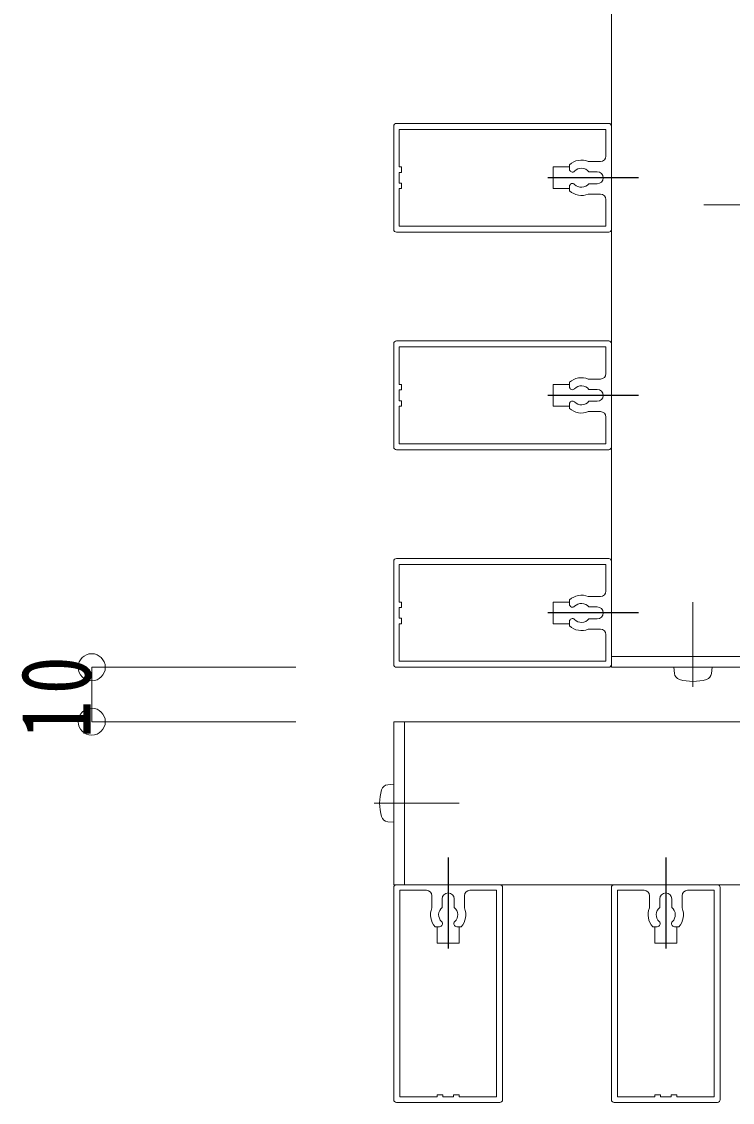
# Model space of a CAD drawing. Units: millimetres at full size, sheet at 1:5; details may follow other scales. Extents: x -1050 to 1050, y -742 to 742.
# Drawn here: x -327.9 to -197.2, y -359.3 to -160.6 of the extents above; entities that cross this region are included whole.
import ezdxf

# ---------------------------------------------------------------- set-up
doc = ezdxf.new("R2010")
doc.units = ezdxf.units.MM
doc.header["$LTSCALE"] = 5
doc.linetypes.add('CHAIN1', pattern=[8, 5, -1, 1, -1])
doc.layers.add('0-0_通り芯', color=7, linetype='CHAIN1')
for name, color, linetype, lineweight in [('0-3_寸法', 54, 'Continuous', 20), ('0-4_手摺部材', 92, 'Continuous', 20), ('0-5_手すり子', 12, 'Continuous', 20)]:
    doc.layers.add(name, color=color, linetype=linetype, lineweight=lineweight)
doc.styles.add('ＭＳ ゴシック', font='')
doc.styles.get('ＭＳ ゴシック').set_extended_font_data('MS Gothic')

# ---------------------------------------------------------------- blocks, each defined once
blk = doc.blocks.new('dimension_origin')
at = {"color": 0, "linetype": 'Continuous', "lineweight": -2}
blk.add_circle((0, 0), 1.25, dxfattribs=at)

msp = doc.modelspace()

# ---------------------------------------------------------------- linework, layer by layer
at = {"layer": '0-0_通り芯'}
for p, q in [((-214.48, -189.293), (-231.18, -189.293)), ((-214.48, -189.293), (-231.18, -189.293)), ((-214.48, -229.293), (-231.18, -229.293)), ((-214.48, -229.293), (-231.18, -229.293)), ((-214.48, -269.293), (-231.18, -269.293)), ((-214.48, -269.293), (-231.18, -269.293)), ((-249.48, -314.293), (-249.48, -330.993)), ((-249.48, -314.293), (-249.48, -330.993)), ((-209.48, -314.293), (-209.48, -330.993)), ((-209.48, -314.293), (-209.48, -330.993))]:
    msp.add_line(p, q, dxfattribs=at)
at = {"layer": '0-3_寸法'}
for p, q in [((-315, -279.293), (-315, -289.293)), ((-277.5, -279.293), (-315, -279.293)), ((-277.5, -289.293), (-315, -289.293))]:
    msp.add_line(p, q, dxfattribs=at)
at = {"layer": '0-4_手摺部材'}
for p, q in [((-219.48, -49.936), (-219.48, -279.293)), ((-230.18, -187.293), (-227.18, -187.293)), ((-227.18, -191.293), (-230.18, -191.293)), ((-230.18, -227.293), (-227.18, -227.293)), ((-227.18, -231.293), (-230.18, -231.293)), ((-230.18, -267.293), (-227.18, -267.293)), ((-227.18, -271.293), (-230.18, -271.293)), ((-219.48, -277.293), (-189.48, -277.293)), ((-219.48, -279.293), (-189.48, -279.293)), ((-207.882, -280.412), (-207.98, -279.293)), ((-200.98, -279.293), (-207.98, -279.293)), ((-201.078, -280.412), (-200.98, -279.293)), ((-257.48, -319.293), (-257.48, -289.293)), ((-260.599, -300.891), (-259.48, -300.793)), ((-259.48, -300.793), (-259.48, -307.793)), ((-260.599, -307.695), (-259.48, -307.793)), ((-259.48, -319.293), (98.02, -319.293)), ((-251.48, -329.993), (-251.48, -326.993)), ((-247.48, -326.993), (-247.48, -329.993)), ((-211.48, -329.993), (-211.48, -326.993)), ((-207.48, -326.993), (-207.48, -329.993))]:
    msp.add_line(p, q, dxfattribs=at)
at = {"layer": '0-4_手摺部材', "linetype": 'CHAIN1'}
for p, q in [((-177.465, -194.293), (-203.48, -194.293)), ((-204.48, -282.893), (-204.48, -267.293)), ((-263.08, -304.293), (-247.48, -304.293))]:
    msp.add_line(p, q, dxfattribs=at)
at = {"layer": '0-4_手摺部材'}
for points in [[(-230.18, -187.293), (-230.18, -191.293), (-230.18, -187.293)], [(-230.18, -227.293), (-230.18, -231.293), (-230.18, -227.293)], [(-230.18, -267.293), (-230.18, -271.293), (-230.18, -267.293)], [(-259.48, -319.293), (-259.48, -289.293), (98.02, -289.293)], [(-251.48, -329.993), (-247.48, -329.993), (-251.48, -329.993)], [(-211.48, -329.993), (-207.48, -329.993), (-211.48, -329.993)]]:
    msp.add_lwpolyline(points, dxfattribs=at)
for centre, radius, start, end in [((-206.587, -280.299), 1.3, 185, 254.11915), ((-204.48, -272.893), 9, 254.11915, 285.88085), ((-202.373, -280.299), 1.3, 285.88085, 355), ((-253.08, -304.293), 9, 164.11915, 195.88085), ((-260.486, -302.186), 1.3, 95, 164.11915), ((-260.486, -306.4), 1.3, 195.88085, 265)]:
    msp.add_arc(centre, radius, start, end, dxfattribs=at)
at = {"layer": '0-5_手すり子'}
for p, q in [((-259.48, -179.793), (-259.48, -198.793)), ((-219.98, -179.293), (-258.98, -179.293)), ((-220.48, -180.393), (-220.48, -185.293)), ((-219.48, -198.793), (-219.48, -179.793)), ((-221.48, -186.293), (-223.73, -186.293)), ((-258.08, -187.293), (-258.48, -187.293)), ((-258.48, -188.293), (-258.48, -190.293)), ((-227.18, -186.901), (-227.18, -187.71)), ((-223.619, -188.193), (-222.08, -188.193)), ((-223.619, -190.393), (-222.08, -190.393)), ((-258.08, -191.293), (-258.48, -191.293)), ((-258.48, -198.193), (-258.48, -191.293)), ((-227.18, -191.685), (-227.18, -190.876)), ((-221.48, -192.293), (-223.73, -192.293)), ((-220.48, -193.293), (-220.48, -198.193)), ((-220.48, -198.193), (-258.48, -198.193)), ((-258.98, -199.293), (-219.98, -199.293)), ((-259.48, -219.793), (-259.48, -238.793)), ((-219.98, -219.293), (-258.98, -219.293)), ((-220.48, -220.393), (-220.48, -225.293)), ((-219.48, -238.793), (-219.48, -219.793)), ((-221.48, -226.293), (-223.73, -226.293)), ((-258.08, -227.293), (-258.48, -227.293)), ((-258.48, -228.293), (-258.48, -230.293)), ((-227.18, -226.901), (-227.18, -227.71)), ((-223.619, -228.193), (-222.08, -228.193)), ((-223.619, -230.393), (-222.08, -230.393)), ((-258.08, -231.293), (-258.48, -231.293)), ((-258.48, -238.193), (-258.48, -231.293)), ((-227.18, -231.685), (-227.18, -230.876)), ((-221.48, -232.293), (-223.73, -232.293)), ((-220.48, -233.293), (-220.48, -238.193)), ((-220.48, -238.193), (-258.48, -238.193)), ((-258.98, -239.293), (-219.98, -239.293)), ((-259.48, -259.793), (-259.48, -278.793)), ((-219.98, -259.293), (-258.98, -259.293)), ((-219.48, -278.793), (-219.48, -259.793)), ((-220.48, -260.393), (-220.48, -265.293)), ((-258.08, -267.293), (-258.48, -267.293)), ((-227.18, -266.901), (-227.18, -267.71)), ((-221.48, -266.293), (-223.73, -266.293)), ((-223.619, -268.193), (-222.08, -268.193)), ((-258.48, -268.293), (-258.48, -270.293)), ((-258.08, -271.293), (-258.48, -271.293)), ((-258.48, -278.193), (-258.48, -271.293)), ((-227.18, -271.685), (-227.18, -270.876)), ((-223.619, -270.393), (-222.08, -270.393)), ((-221.48, -272.293), (-223.73, -272.293)), ((-220.48, -273.293), (-220.48, -278.193)), ((-220.48, -278.193), (-258.48, -278.193)), ((-258.98, -279.293), (-219.98, -279.293)), ((-259.48, -319.793), (-259.48, -358.793)), ((-239.98, -319.293), (-258.98, -319.293)), ((-239.48, -358.793), (-239.48, -319.793)), ((-219.48, -319.793), (-219.48, -358.793)), ((-199.98, -319.293), (-218.98, -319.293)), ((-199.48, -358.793), (-199.48, -319.793)), ((-258.38, -320.293), (-253.48, -320.293)), ((-252.48, -321.293), (-252.48, -323.543)), ((-250.58, -323.432), (-250.58, -321.893)), ((-248.38, -323.432), (-248.38, -321.893)), ((-246.48, -321.293), (-246.48, -323.543)), ((-245.48, -320.293), (-240.58, -320.293)), ((-240.58, -320.293), (-240.58, -358.293)), ((-218.38, -320.293), (-213.48, -320.293)), ((-212.48, -321.293), (-212.48, -323.543)), ((-210.58, -323.432), (-210.58, -321.893)), ((-208.38, -323.432), (-208.38, -321.893)), ((-206.48, -321.293), (-206.48, -323.543)), ((-205.48, -320.293), (-200.58, -320.293)), ((-200.58, -320.293), (-200.58, -358.293)), ((-251.872, -326.993), (-251.063, -326.993)), ((-247.088, -326.993), (-247.897, -326.993)), ((-211.872, -326.993), (-211.063, -326.993)), ((-207.088, -326.993), (-207.897, -326.993)), ((-258.98, -359.293), (-239.98, -359.293)), ((-251.48, -357.893), (-251.48, -358.293)), ((-250.48, -358.293), (-248.48, -358.293)), ((-247.48, -357.893), (-247.48, -358.293)), ((-240.58, -358.293), (-247.48, -358.293)), ((-218.98, -359.293), (-199.98, -359.293)), ((-211.48, -357.893), (-211.48, -358.293)), ((-210.48, -358.293), (-208.48, -358.293)), ((-207.48, -357.893), (-207.48, -358.293)), ((-200.58, -358.293), (-207.48, -358.293))]:
    msp.add_line(p, q, dxfattribs=at)
for points in [[(-220.48, -180.393), (-258.48, -180.393), (-258.48, -187.293)], [(-258.08, -187.293), (-258.08, -188.293), (-258.48, -188.293)], [(-258.08, -191.293), (-258.08, -190.293), (-258.48, -190.293)], [(-220.48, -220.393), (-258.48, -220.393), (-258.48, -227.293)], [(-258.08, -227.293), (-258.08, -228.293), (-258.48, -228.293)], [(-258.08, -231.293), (-258.08, -230.293), (-258.48, -230.293)], [(-220.48, -260.393), (-258.48, -260.393), (-258.48, -267.293)], [(-258.08, -267.293), (-258.08, -268.293), (-258.48, -268.293)], [(-258.08, -271.293), (-258.08, -270.293), (-258.48, -270.293)], [(-258.38, -320.293), (-258.38, -358.293), (-251.48, -358.293)], [(-218.38, -320.293), (-218.38, -358.293), (-211.48, -358.293)], [(-251.48, -357.893), (-250.48, -357.893), (-250.48, -358.293)], [(-247.48, -357.893), (-248.48, -357.893), (-248.48, -358.293)], [(-211.48, -357.893), (-210.48, -357.893), (-210.48, -358.293)], [(-207.48, -357.893), (-208.48, -357.893), (-208.48, -358.293)]]:
    msp.add_lwpolyline(points, dxfattribs=at)
for centre, radius, start, end in [((-258.98, -179.793), 0.5, 90, 180), ((-219.98, -179.793), 0.5, 0, 90), ((-224.98, -189.293), 3.25, 67.38014, 132.60367), ((-221.48, -185.293), 1, 270, 360), ((-226.638, -187.71), 0.542, 180, 316.31533), ((-224.98, -189.293), 1.75, 38.9448, 136.31533), ((-222.08, -189.293), 1.1, 270, 90), ((-226.638, -190.876), 0.542, 43.68467, 180), ((-224.98, -189.293), 1.75, 223.68467, 321.0552), ((-224.98, -189.293), 3.25, 227.39633, 292.61986), ((-221.48, -193.293), 1, 0, 90), ((-258.98, -198.793), 0.5, 180, 270), ((-219.98, -198.793), 0.5, 270, 360), ((-258.98, -219.793), 0.5, 90, 180), ((-219.98, -219.793), 0.5, 0, 90), ((-224.98, -229.293), 3.25, 67.38014, 132.60367), ((-221.48, -225.293), 1, 270, 360), ((-226.638, -227.71), 0.542, 180, 316.31533), ((-224.98, -229.293), 1.75, 38.9448, 136.31533), ((-222.08, -229.293), 1.1, 270, 90), ((-226.638, -230.876), 0.542, 43.68467, 180), ((-224.98, -229.293), 1.75, 223.68467, 321.0552), ((-224.98, -229.293), 3.25, 227.39633, 292.61986), ((-221.48, -233.293), 1, 0, 90), ((-258.98, -238.793), 0.5, 180, 270), ((-219.98, -238.793), 0.5, 270, 360), ((-258.98, -259.793), 0.5, 90, 180), ((-219.98, -259.793), 0.5, 0, 90), ((-224.98, -269.293), 3.25, 67.38014, 132.60367), ((-221.48, -265.293), 1, 270, 360), ((-226.638, -267.71), 0.542, 180, 316.31533), ((-224.98, -269.293), 1.75, 38.9448, 136.31533), ((-222.08, -269.293), 1.1, 270, 90), ((-226.638, -270.876), 0.542, 43.68467, 180), ((-224.98, -269.293), 3.25, 227.39633, 292.61986), ((-224.98, -269.293), 1.75, 223.68467, 321.0552), ((-221.48, -273.293), 1, 0, 90), ((-258.98, -278.793), 0.5, 180, 270), ((-219.98, -278.793), 0.5, 270, 360), ((-258.98, -319.793), 0.5, 90, 180), ((-239.98, -319.793), 0.5, 0, 90), ((-218.98, -319.793), 0.5, 90, 180), ((-199.98, -319.793), 0.5, 0, 90), ((-253.48, -321.293), 1, 0, 90), ((-249.48, -321.893), 1.1, 0, 180), ((-245.48, -321.293), 1, 90, 180), ((-213.48, -321.293), 1, 0, 90), ((-209.48, -321.893), 1.1, 0, 180), ((-205.48, -321.293), 1, 90, 180), ((-249.48, -324.793), 3.25, 157.38014, 222.60367), ((-249.48, -324.793), 1.75, 128.9448, 226.31533), ((-249.48, -324.793), 1.75, 313.68467, 51.0552), ((-249.48, -324.793), 3.25, 317.39633, 22.61986), ((-209.48, -324.793), 3.25, 157.38014, 222.60367), ((-209.48, -324.793), 1.75, 128.9448, 226.31533), ((-209.48, -324.793), 1.75, 313.68467, 51.0552), ((-209.48, -324.793), 3.25, 317.39633, 22.61986), ((-251.063, -326.451), 0.542, 270, 46.31533), ((-247.897, -326.451), 0.542, 133.68467, 270), ((-211.063, -326.451), 0.542, 270, 46.31533), ((-207.897, -326.451), 0.542, 133.68467, 270), ((-258.98, -358.793), 0.5, 180, 270), ((-239.98, -358.793), 0.5, 270, 360), ((-218.98, -358.793), 0.5, 180, 270), ((-199.98, -358.793), 0.5, 270, 360)]:
    msp.add_arc(centre, radius, start, end, dxfattribs=at)

# ---------------------------------------------------------------- block references
at = {"layer": '0-3_寸法', "xscale": 2, "yscale": 2}
for p, rotation in [((-315, -279.293), 270), ((-315, -289.293), 90)]:
    msp.add_blockref('dimension_origin', p, dxfattribs=dict(at, rotation=rotation))

# ---------------------------------------------------------------- texts
at = {"layer": '0-3_寸法', "insert": (-315, -292.418), "char_height": 12.83, "attachment_point": 7, "rotation": 90, "style": 'ＭＳ ゴシック'}
msp.add_mtext('\\T1.17;\\W0.8;10', dxfattribs=at)

doc.saveas('drawing.dxf')
